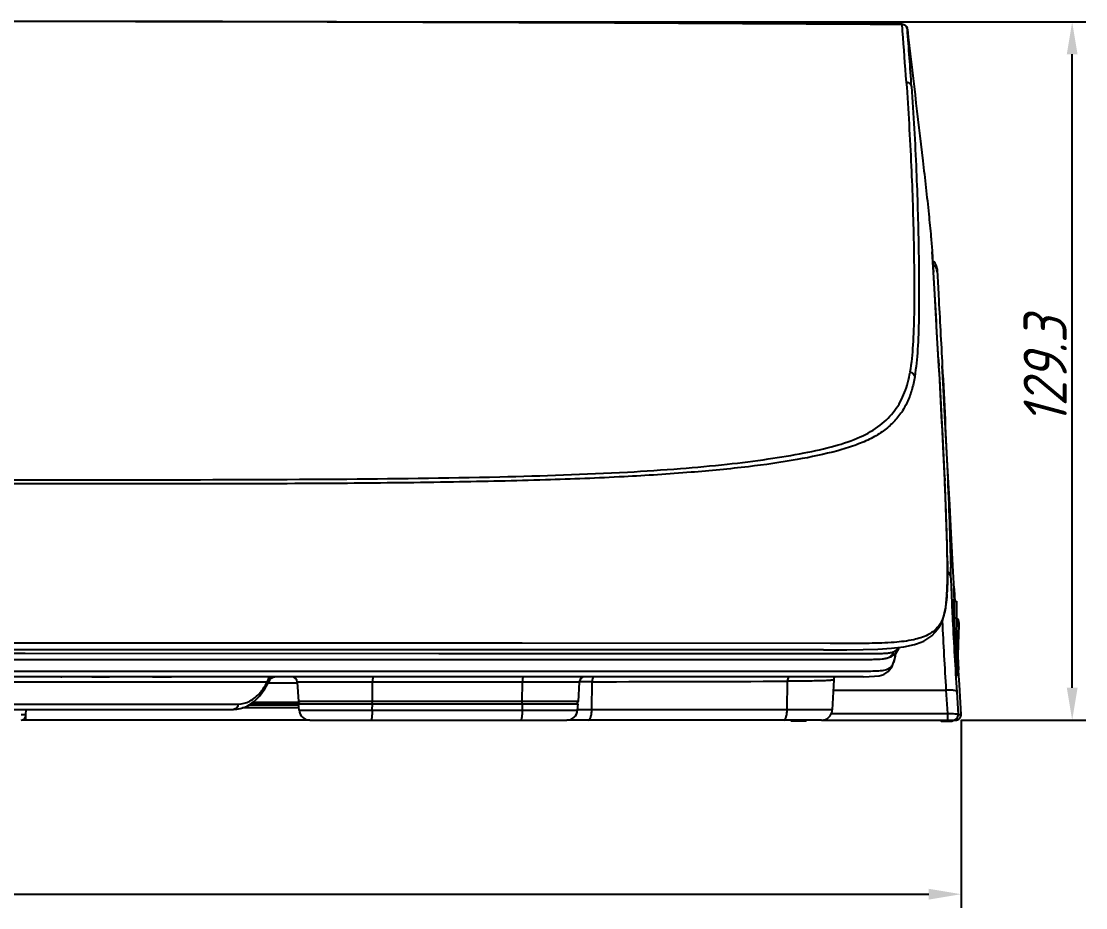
# Model space of a CAD drawing. Header units: millimetres. Extents: x 50 to 1286, y 47 to 781.
# Drawn here: x 1088.6 to 1285.5, y 47.5 to 211.5 of the extents above; entities that cross this region are included whole.
import ezdxf

# ---------------------------------------------------------------- set-up
doc = ezdxf.new("R2010")
doc.units = ezdxf.units.MM
doc.header["$LTSCALE"] = 20
doc.layers.add('00_COMPONENTS', color=7, linetype='Continuous')
doc.layers.add('____', color=7, linetype='Continuous')
doc.styles.add('유형1', font='gbeitc.shx', dxfattribs={"height": 8})
doc.dimstyles.new('ISO-25', dxfattribs={"dimtxt": 2.5, "dimasz": 3, "dimexe": 1.25, "dimexo": 0.5, "dimgap": 1, "dimtad": 3, "dimtoh": 1, "dimdsep": 46, "dimtxsty": '유형1', "dimcen": 2.5, "dimclrd": 5, "dimclre": 5, "dimclrt": 5, "dimadec": 0, "dimazin": 0, "dimtfac": 1, "dimtmove": 0, "dimatfit": 3, "dimfxl": 1, "dimarcsym": 0})

# ---------------------------------------------------------------- blocks, each defined once
blk = doc.blocks.new('*D2')
at = {"layer": '____', "color": 2, "lineweight": -2}
for p, q in [((862.26, 81.19), (862.26, 47.5)), ((1262.46, 82.25), (1262.46, 47.5)), ((868.26, 50), (1256.46, 50))]:
    blk.add_line(p, q, dxfattribs=at)
at = {"layer": '____', "color": 2}
for points in [[(868.26, 51), (868.26, 49), (862.26, 50)], [(1256.46, 51), (1256.46, 49), (1262.46, 50)]]:
    blk.add_solid(points, dxfattribs=at)
at = {"layer": 'Defpoints', "color": 0}
for p in [(1262.46, 83.25), (862.26, 82.19), (1262.46, 50)]:
    blk.add_point(p, dxfattribs=at)
at = {"layer": '____', "color": 2, "insert": (1062.36, 55), "char_height": 8, "attachment_point": 5, "style": '유형1'}
blk.add_mtext('400.2', dxfattribs=at)
blk = doc.blocks.new('*D3')
at = {"layer": '____', "color": 2, "lineweight": -2}
for p, q in [((1147.92, 211.35), (1285.51, 211.35)), ((1283.01, 88.19), (1283.01, 205.35)), ((1262.46, 82.19), (1285.51, 82.19))]:
    blk.add_line(p, q, dxfattribs=at)
at = {"layer": '____', "color": 2}
for points in [[(1282.01, 205.35), (1284.01, 205.35), (1283.01, 211.35)], [(1282.01, 88.19), (1284.01, 88.19), (1283.01, 82.19)]]:
    blk.add_solid(points, dxfattribs=at)
at = {"layer": 'Defpoints', "color": 0}
for p in [(1146.92, 211.35), (1283.01, 211.35), (1261.46, 82.19)]:
    blk.add_point(p, dxfattribs=at)
at = {"layer": '____', "color": 2, "insert": (1278.01, 146.77), "char_height": 8, "attachment_point": 5, "rotation": 90, "style": '유형1'}
blk.add_mtext('129.3', dxfattribs=at)

msp = doc.modelspace()

# ---------------------------------------------------------------- linework, layer by layer
at = {"layer": '00_COMPONENTS', "color": 7, "linetype": 'Continuous'}
for p, q in [((1251.528, 210.921), (1251.528, 210.921)), ((1257.328, 165.068), (1257.104, 168.795)), ((1257.984, 165.962), (1257.908, 166.238)), ((1258.019, 165.678), (1257.984, 165.962)), ((1258.019, 165.677), (1258.049, 165.111)), ((1105.564, 126.645), (1107.183, 126.647)), ((1107.183, 126.647), (1108.806, 126.648)), ((1108.806, 126.648), (1110.27, 126.65)), ((1259.885, 106.193), (1259.923, 108.5)), ((1259.923, 108.5), (1259.949, 110.064)), ((1261.178, 106.516), (1261.126, 107.468)), ((1261.159, 106.377), (1261.165, 106.403)), ((1261.16, 106.517), (1261.175, 106.519)), ((1261.171, 106.517), (1261.172, 106.517)), ((1261.172, 106.517), (1261.248, 105.165)), ((1261.245, 105.227), (1261.176, 106.516)), ((1261.178, 106.516), (1261.251, 105.15)), ((1261.178, 106.516), (1261.178, 106.516)), ((1261.178, 106.516), (1261.178, 106.516)), ((1259.618, 103.076), (1259.873, 106.06)), ((1259.873, 106.06), (1259.877, 106.104)), ((1259.877, 106.104), (1259.885, 106.193)), ((1261.297, 104.291), (1261.245, 105.227)), ((1261.248, 105.165), (1261.301, 104.192)), ((1261.251, 105.15), (1261.302, 104.192)), ((1259.089, 100.758), (1259.618, 103.076)), ((1261.244, 102.191), (1261.244, 104.192)), ((1261.244, 104.192), (1261.594, 104.192)), ((1261.594, 104.192), (1261.594, 97.392)), ((1258.499, 99.592), (1259.089, 100.758)), ((1261.204, 101.512), (1261.244, 100.934)), ((1261.244, 98.893), (1261.244, 102.191)), ((1258.24, 99.081), (1258.352, 99.303)), ((1258.352, 99.303), (1258.499, 99.592)), ((1261.594, 98.859), (1261.618, 98.412)), ((1261.613, 98.378), (1261.594, 98.721)), ((1261.615, 98.479), (1261.607, 98.614)), ((1261.633, 98.139), (1261.607, 98.614)), ((1261.626, 98.267), (1261.615, 98.479)), ((1262.02, 99.743), (1261.97, 98.039)), ((1262.011, 99.422), (1262.028, 99.991)), ((1262.033, 100.158), (1262.02, 99.743)), ((1262.028, 99.991), (1262.035, 100.24)), ((1262.036, 100.25), (1262.033, 100.158)), ((1262.035, 100.24), (1262.036, 100.25)), ((1261.594, 97.392), (1261.594, 93.621)), ((1261.609, 98.413), (1261.68, 97.123)), ((1261.625, 98.167), (1261.613, 98.378)), ((1261.618, 98.412), (1261.637, 98.062)), ((1261.665, 97.456), (1261.625, 98.167)), ((1261.637, 98.062), (1261.626, 98.267)), ((1261.666, 97.541), (1261.633, 98.139)), ((1261.637, 98.062), (1261.689, 97.123)), ((1261.685, 97.123), (1261.665, 97.456)), ((1261.674, 97.397), (1261.666, 97.541)), ((1261.689, 97.123), (1261.674, 97.397)), ((1261.788, 95.317), (1261.689, 97.123)), ((1261.934, 96.83), (1261.895, 95.499)), ((1261.953, 97.461), (1261.934, 96.83)), ((1261.97, 98.039), (1261.953, 97.461)), ((1236.998, 95.196), (887.758, 95.196)), ((960.297, 94.541), (1089.33, 94.564)), ((1089.33, 94.564), (1165.822, 94.54)), ((1165.822, 94.54), (1166.043, 94.54)), ((1261.774, 95.178), (1261.784, 95.22)), ((1261.781, 95.318), (1261.805, 94.918)), ((1261.804, 94.973), (1261.786, 95.317)), ((1261.787, 95.29), (1261.788, 95.317)), ((1261.788, 95.317), (1261.81, 94.915)), ((1261.788, 95.317), (1261.788, 95.317)), ((1261.788, 95.317), (1261.788, 95.317)), ((1261.861, 93.951), (1261.804, 94.973)), ((1261.805, 94.918), (1261.86, 93.959)), ((1261.81, 94.915), (1261.863, 93.956)), ((1261.874, 94.799), (1261.865, 94.511)), ((1261.895, 95.499), (1261.874, 94.799)), ((1078.319, 93.392), (1091.568, 93.392)), ((1079.834, 93.392), (1091.558, 93.392)), ((1091.558, 93.392), (1091.962, 93.392)), ((1091.568, 93.392), (1092.476, 93.392)), ((1091.962, 93.392), (1092.467, 93.392)), ((1092.467, 93.392), (1094.427, 93.392)), ((1092.476, 93.392), (1095.285, 93.392)), ((1094.427, 93.392), (1096.129, 93.392)), ((1095.285, 93.392), (1096.13, 93.392)), ((1096.129, 93.392), (1096.31, 93.392)), ((1096.13, 93.392), (1096.375, 93.392)), ((1096.31, 93.392), (1099.313, 93.392)), ((1096.375, 93.392), (1100.1, 93.392)), ((1099.313, 93.392), (1100.101, 93.392)), ((1100.1, 93.392), (1100.329, 93.392)), ((1100.101, 93.392), (1100.329, 93.392)), ((1100.329, 93.392), (1102.116, 93.392)), ((1100.329, 93.392), (1101.701, 93.392)), ((1101.701, 93.392), (1115.448, 93.392)), ((1102.116, 93.392), (1115.114, 93.392)), ((1115.114, 93.392), (1115.902, 93.392)), ((1115.448, 93.392), (1115.896, 93.392)), ((1115.896, 93.392), (1117.75, 93.392)), ((1115.902, 93.392), (1118.277, 93.392)), ((1117.75, 93.392), (1118.26, 93.392)), ((1118.26, 93.392), (1150.571, 93.392)), ((1118.277, 93.392), (1151.169, 93.392)), ((1150.571, 93.392), (1151.185, 93.392)), ((1151.169, 93.392), (1151.376, 93.392)), ((1151.185, 93.392), (1153.376, 93.392)), ((1151.376, 93.392), (1154.95, 93.392)), ((1153.376, 93.392), (1156.237, 93.392)), ((1154.95, 93.392), (1155.401, 93.392)), ((1155.401, 93.392), (1157.085, 93.392)), ((1156.237, 93.392), (1157.083, 93.392)), ((1157.083, 93.392), (1159.145, 93.392)), ((1157.085, 93.392), (1159.168, 93.392)), ((1159.145, 93.392), (1160.648, 93.392)), ((1159.168, 93.392), (1159.419, 93.392)), ((1159.419, 93.392), (1160.65, 93.392)), ((1160.648, 93.392), (1162.941, 93.392)), ((1160.65, 93.392), (1162.94, 93.392)), ((1162.94, 93.392), (1163.469, 93.392)), ((1162.941, 93.392), (1164.034, 93.392)), ((1163.469, 93.392), (1163.668, 93.392)), ((1163.668, 93.392), (1164.029, 93.392)), ((1164.029, 93.392), (1164.142, 93.392)), ((1164.034, 93.392), (1164.145, 93.392)), ((1164.142, 93.392), (1166.751, 93.392)), ((1164.145, 93.392), (1165.118, 93.392)), ((1165.118, 93.392), (1166.758, 93.392)), ((1166.751, 93.392), (1166.995, 93.392)), ((1166.758, 93.392), (1167.004, 93.392)), ((1166.995, 93.392), (1167.498, 93.392)), ((1167.004, 93.392), (1167.655, 93.392)), ((1167.498, 93.392), (1167.646, 93.392)), ((1167.646, 93.392), (1168.873, 93.392)), ((1167.655, 93.392), (1168.109, 93.392)), ((1168.109, 93.392), (1168.87, 93.392)), ((1168.87, 93.392), (1171.048, 93.392)), ((1168.873, 93.392), (1171.051, 93.392)), ((1171.048, 93.392), (1174.042, 93.392)), ((1171.051, 93.392), (1171.562, 93.392)), ((1171.562, 93.392), (1174.059, 93.392)), ((1174.042, 93.392), (1176.941, 93.392)), ((1174.059, 93.392), (1177.546, 93.392)), ((1176.941, 93.392), (1177.532, 93.392)), ((1177.532, 93.392), (1179.748, 93.392)), ((1177.546, 93.392), (1179.79, 93.392)), ((1179.748, 93.392), (1181.094, 93.392)), ((1179.79, 93.392), (1181.098, 93.392)), ((1181.094, 93.392), (1183.03, 93.392)), ((1181.098, 93.392), (1181.242, 93.392)), ((1181.242, 93.392), (1183.035, 93.392)), ((1183.03, 93.392), (1184.164, 93.392)), ((1183.035, 93.392), (1183.913, 93.392)), ((1183.913, 93.392), (1184.158, 93.392)), ((1184.158, 93.392), (1184.671, 93.392)), ((1184.164, 93.392), (1184.668, 93.392)), ((1184.668, 93.392), (1185.104, 93.392)), ((1184.671, 93.392), (1186.144, 93.392)), ((1185.104, 93.392), (1186.136, 93.392)), ((1186.136, 93.392), (1186.325, 93.392)), ((1186.144, 93.392), (1186.332, 93.392)), ((1186.325, 93.392), (1186.455, 93.392)), ((1186.332, 93.392), (1186.385, 93.392)), ((1186.385, 93.392), (1186.465, 93.392)), ((1186.455, 93.392), (1187.6, 93.392)), ((1186.465, 93.392), (1186.912, 93.392)), ((1186.912, 93.392), (1187.214, 93.392)), ((1187.214, 93.392), (1187.873, 93.392)), ((1187.6, 93.392), (1187.735, 93.392)), ((1187.735, 93.392), (1187.866, 93.392)), ((1187.866, 93.392), (1188.182, 93.392)), ((1187.873, 93.392), (1188.043, 93.392)), ((1188.043, 93.392), (1188.188, 93.392)), ((1188.182, 93.392), (1244.208, 93.412)), ((1261.865, 94.511), (1261.852, 94.072)), ((1261.86, 93.959), (1261.924, 92.813)), ((1261.927, 92.778), (1261.861, 93.951)), ((1261.863, 93.956), (1261.925, 92.812)), ((1261.924, 92.813), (1261.996, 91.523)), ((1261.925, 92.812), (1261.94, 92.544)), ((1261.998, 91.523), (1261.927, 92.778)), ((1261.998, 91.523), (1261.998, 91.523)), ((1261.998, 91.522), (1261.998, 91.523)), ((1261.998, 91.522), (1261.998, 91.522)), ((1262.061, 90.404), (1261.998, 91.522)), ((1129.436, 90.192), (1062.968, 90.192)), ((1095.88, 90.192), (1096.079, 90.192)), ((1101.637, 90.192), (1104.878, 90.192)), ((1112.885, 90.192), (1116.391, 90.192)), ((1130.393, 90.192), (1129.436, 90.192)), ((1131.388, 90.192), (1130.393, 90.192)), ((1132.425, 90.192), (1131.388, 90.192)), ((1133.499, 90.192), (1132.425, 90.192)), ((1134.605, 90.192), (1133.499, 90.192)), ((1133.658, 87.99), (1134.139, 88.825)), ((1134.139, 88.825), (1134.138, 88.824)), ((1134.578, 89.658), (1134.578, 89.658)), ((1135.737, 90.192), (1134.605, 90.192)), ((1135.194, 90.155), (1135.328, 90.183)), ((1135.328, 90.183), (1135.463, 90.192)), ((1138.1, 90.192), (1135.737, 90.192)), ((1139.338, 90.192), (1138.1, 90.192)), ((1149.184, 90.192), (1139.338, 90.192)), ((1139.654, 89.245), (1139.654, 89.245)), ((1139.654, 89.245), (1139.841, 85.666)), ((1150.786, 90.192), (1149.184, 90.192)), ((1152.443, 90.192), (1150.786, 90.192)), ((1154.152, 90.192), (1152.443, 90.192)), ((1177.231, 90.192), (1154.152, 90.192)), ((1178.744, 90.192), (1177.231, 90.192)), ((1180.261, 90.192), (1178.744, 90.192)), ((1181.83, 90.192), (1180.261, 90.192)), ((1191.885, 90.192), (1181.83, 90.192)), ((1191.806, 89.245), (1191.618, 85.666)), ((1191.806, 89.245), (1191.806, 89.245)), ((1193.409, 90.192), (1191.885, 90.192)), ((1238.926, 89.68), (1238.633, 84.088)), ((1238.926, 89.676), (1238.926, 89.676)), ((1139.887, 84.948), (1130.632, 84.948)), ((1131.319, 85.392), (1139.943, 85.392)), ((1139.866, 85.192), (1140.829, 85.192)), ((1139.969, 84.018), (1139.866, 85.192)), ((1140.829, 85.192), (1141.089, 85.192)), ((1141.089, 85.192), (1143.24, 85.192)), ((1143.24, 85.192), (1144.566, 85.192)), ((1144.566, 85.192), (1144.649, 85.192)), ((1144.649, 85.192), (1149.769, 85.192)), ((1149.769, 85.192), (1150.847, 85.192)), ((1150.847, 85.192), (1150.95, 85.192)), ((1150.95, 85.192), (1151.019, 85.192)), ((1151.019, 85.192), (1152.276, 85.192)), ((1152.276, 85.192), (1152.906, 85.192)), ((1152.906, 85.192), (1153.536, 85.192)), ((1153.536, 85.192), (1181.198, 85.192)), ((1181.198, 85.192), (1181.264, 85.192)), ((1181.264, 85.192), (1186.822, 85.192)), ((1186.822, 85.192), (1186.836, 85.192)), ((1186.836, 85.192), (1186.894, 85.192)), ((1186.894, 85.192), (1186.977, 85.192)), ((1186.977, 85.192), (1190.196, 85.192)), ((1190.196, 85.192), (1190.477, 85.192)), ((1190.477, 85.192), (1191.594, 85.192)), ((1191.491, 84.018), (1191.594, 85.192)), ((1062.394, 84.192), (1125.774, 84.192)), ((1089.444, 82.192), (1089.435, 83.129)), ((1089.44, 83.175), (1089.458, 84.192)), ((1125.774, 84.192), (1126.971, 84.192)), ((1126.971, 84.192), (1127.866, 84.192)), ((1262.463, 83.249), (1262.463, 83.249)), ((1089.444, 82.192), (1088.944, 82.192)), ((1141.961, 82.192), (1089.444, 82.192)), ((1141.961, 82.192), (1153.245, 82.192)), ((1141.963, 82.192), (1153.245, 82.192)), ((1153.245, 82.192), (1180.972, 82.192)), ((1180.972, 82.192), (1189.497, 82.192)), ((1180.972, 82.192), (1189.498, 82.192)), ((1189.721, 82.192), (1189.499, 82.192)), ((1189.752, 82.192), (1189.499, 82.192)), ((1193.515, 82.192), (1189.721, 82.192)), ((1193.515, 82.192), (1189.752, 82.192)), ((1229.655, 82.192), (1193.515, 82.192)), ((1236.634, 82.192), (1229.655, 82.192)), ((1236.622, 82.192), (1229.655, 82.192)), ((1230.994, 81.992), (1230.994, 82.192)), ((1230.994, 81.992), (1230.994, 82.192)), ((1231.154, 81.992), (1230.994, 81.992)), ((1231.247, 81.992), (1231.154, 81.992)), ((1231.311, 81.992), (1231.247, 81.992)), ((1231.311, 81.992), (1231.311, 82.192)), ((1231.511, 81.992), (1231.311, 81.992)), ((1231.682, 81.992), (1231.511, 81.992)), ((1231.682, 81.992), (1231.682, 82.192)), ((1231.685, 81.992), (1231.682, 81.992)), ((1231.965, 81.992), (1231.685, 81.992)), ((1231.994, 81.992), (1231.965, 81.992)), ((1232.162, 81.992), (1231.994, 81.992)), ((1232.626, 81.992), (1232.162, 81.992)), ((1232.794, 81.992), (1232.626, 81.992)), ((1232.823, 81.992), (1232.794, 81.992)), ((1233.103, 81.992), (1232.823, 81.992)), ((1233.106, 81.992), (1233.103, 81.992)), ((1233.106, 81.992), (1233.106, 82.192)), ((1233.277, 81.992), (1233.106, 81.992)), ((1233.477, 81.992), (1233.277, 81.992)), ((1233.477, 81.992), (1233.477, 82.192)), ((1233.634, 81.992), (1233.477, 81.992)), ((1233.794, 81.992), (1233.634, 81.992)), ((1233.794, 81.992), (1233.794, 82.192)), ((1236.634, 82.192), (1259.939, 82.192)), ((1258.594, 82.192), (1258.716, 82.07)), ((1258.716, 82.07), (1258.767, 82.019)), ((1258.767, 82.019), (1258.794, 81.992)), ((1258.794, 81.992), (1259.436, 81.992)), ((1259.436, 81.992), (1259.939, 81.992)), ((1259.939, 82.192), (1260.928, 82.192)), ((1259.939, 81.992), (1260.523, 81.992)), ((1260.928, 82.192), (1261.465, 82.192))]:
    msp.add_line(p, q, dxfattribs=at)
at = {"layer": '00_COMPONENTS', "color": 9, "linetype": 'Continuous'}
for p, q in [((1251.599, 209.971), (1251.529, 210.855)), ((1251.624, 209.661), (1251.599, 209.971)), ((1252.516, 210.036), (1252.516, 210.031)), ((1257.1, 168.845), (1257.159, 167.865)), ((1257.104, 168.795), (1257.1, 168.845)), ((1257.159, 167.865), (1257.242, 166.505)), ((1257.242, 166.505), (1257.33, 165.054)), ((1258.294, 148.887), (1258.365, 147.656)), ((1259.422, 126.929), (1259.442, 126.484)), ((1259.939, 108.586), (1259.937, 108.473)), ((1259.937, 108.473), (1259.937, 108.427)), ((1259.94, 108.676), (1259.939, 108.586)), ((1261.147, 106.518), (1261.15, 106.518)), ((1259.862, 105.97), (1259.86, 105.921)), ((1261.152, 105.942), (1261.148, 106.021)), ((1261.208, 104.944), (1261.192, 105.23)), ((1261.215, 104.819), (1261.208, 104.944)), ((1261.224, 104.664), (1261.215, 104.819)), ((1261.243, 104.344), (1261.224, 104.664)), ((1261.251, 104.193), (1261.243, 104.344)), ((1261.68, 97.123), (1261.664, 97.123)), ((1088.9, 96.442), (1078.222, 96.442)), ((1089.68, 96.441), (1088.9, 96.442)), ((1090.045, 96.441), (1089.68, 96.441)), ((1093.423, 96.441), (1090.045, 96.441)), ((1096.145, 96.441), (1093.423, 96.441)), ((1096.871, 96.441), (1096.145, 96.441)), ((1121.003, 96.435), (1096.871, 96.441)), ((1123.332, 96.434), (1121.003, 96.435)), ((1124.764, 96.433), (1123.332, 96.434)), ((1150.867, 96.423), (1124.764, 96.433)), ((1154.599, 96.421), (1150.867, 96.423)), ((1155.501, 96.421), (1154.599, 96.421)), ((1171.082, 96.412), (1155.501, 96.421)), ((1174.051, 96.411), (1171.082, 96.412)), ((1174.308, 96.41), (1174.051, 96.411)), ((1177.551, 96.408), (1174.308, 96.41)), ((1180.522, 96.406), (1177.551, 96.408)), ((1181.239, 96.406), (1180.522, 96.406)), ((1238.243, 96.36), (1181.239, 96.406)), ((1261.767, 95.318), (1261.784, 95.32)), ((1261.78, 95.318), (1261.781, 95.318)), ((1261.792, 94.837), (1261.785, 94.975)), ((1167.117, 91.178), (958.353, 91.178)), ((1238.286, 91.181), (1167.117, 91.178)), ((1261.985, 91.526), (1261.984, 91.541)), ((1133.2, 89.21), (1062.394, 89.21)), ((1134.077, 89.21), (1133.2, 89.21)), ((1139.665, 89.025), (1134.244, 89.025)), ((1153.566, 89.245), (1139.654, 89.245)), ((1153.54, 85.666), (1153.566, 89.245)), ((1181.293, 89.245), (1153.566, 89.245)), ((1181.267, 85.666), (1181.293, 89.245)), ((1191.806, 89.245), (1181.293, 89.245)), ((1194.217, 89.305), (1193.247, 89.303)), ((1194.133, 84.088), (1194.217, 89.305)), ((1230.273, 84.088), (1230.359, 89.393)), ((1238.824, 87.736), (1259.663, 87.736)), ((1259.663, 87.736), (1259.939, 83.403)), ((1261.658, 87.448), (1261.925, 83.26)), ((1062.394, 85.175), (1128.694, 85.175)), ((1131.462, 85.495), (1139.882, 85.495)), ((1141.73, 85.666), (1139.841, 85.666)), ((1144.86, 85.666), (1141.73, 85.666)), ((1148.994, 85.666), (1144.86, 85.666)), ((1151.256, 85.666), (1148.994, 85.666)), ((1152.4, 85.666), (1151.256, 85.666)), ((1153.54, 85.666), (1152.4, 85.666)), ((1153.522, 84.018), (1153.536, 85.192)), ((1181.267, 85.666), (1153.54, 85.666)), ((1181.264, 85.192), (1181.249, 84.018)), ((1182.391, 85.666), (1181.267, 85.666)), ((1186.538, 85.666), (1182.391, 85.666)), ((1189.689, 85.666), (1186.538, 85.666)), ((1190.743, 85.666), (1189.689, 85.666)), ((1191.618, 85.666), (1190.743, 85.666)), ((1139.931, 84.452), (1129.495, 84.452)), ((1139.969, 84.018), (1153.522, 84.018)), ((1153.522, 84.018), (1181.249, 84.018)), ((1181.249, 84.018), (1191.491, 84.018)), ((1194.133, 84.088), (1191.491, 84.088)), ((1230.273, 84.088), (1194.133, 84.088)), ((1238.633, 84.088), (1230.273, 84.088)), ((1238.471, 83.403), (1238.633, 83.403)), ((1238.633, 83.403), (1259.939, 83.403)), ((1259.939, 83.403), (1259.939, 82.192)), ((1261.925, 83.26), (1262.462, 83.249)), ((1088.944, 82.192), (1088.943, 82.328)), ((1231.154, 81.992), (1231.154, 82.192)), ((1231.511, 81.992), (1231.511, 82.192)), ((1231.685, 81.992), (1231.685, 82.192)), ((1231.965, 81.992), (1231.965, 82.192)), ((1232.162, 81.992), (1232.162, 82.192)), ((1232.626, 81.992), (1232.626, 82.192)), ((1232.823, 81.992), (1232.823, 82.192)), ((1233.103, 81.992), (1233.103, 82.192)), ((1233.277, 81.992), (1233.277, 82.192)), ((1233.634, 81.992), (1233.634, 82.192)), ((1260.523, 82.192), (1260.523, 81.992))]:
    msp.add_line(p, q, dxfattribs=at)
at = {"layer": '00_COMPONENTS', "color": 7, "linetype": 'Continuous'}
for points in [[(1251.528, 210.921), (1210.286, 211.139), (1168.044, 211.301), (1125.796, 211.407), (1083.541, 211.459), (1041.28, 211.459), (999.013, 211.407), (956.74, 211.301), (914.46, 211.139), (873.259, 210.922)], [(1257.908, 166.238), (1257.794, 166.5), (1257.643, 166.743), (1257.46, 166.963), (1257.247, 167.154), (1257.201, 167.184)], [(1258.362, 147.673), (1258.06, 152.913), (1257.577, 160.936), (1257.328, 165.068)], [(1261.126, 107.468), (1260.947, 110.807), (1260.756, 114.358), (1260.557, 118.083), (1260.347, 122.002), (1260.128, 126.113), (1259.899, 130.418), (1259.659, 134.938), (1259.409, 139.663), (1259.147, 144.603), (1258.982, 147.708)], [(1259.949, 110.064), (1259.88, 114.579), (1259.718, 119.68), (1259.493, 125.343), (1259.214, 131.518), (1258.883, 138.164), (1258.499, 145.297), (1258.362, 147.673)], [(1261.19, 105.26), (1261.187, 105.313), (1261.184, 105.366), (1261.181, 105.419), (1261.178, 105.471), (1261.175, 105.523), (1261.172, 105.575), (1261.17, 105.626), (1261.167, 105.677), (1261.164, 105.727), (1261.161, 105.776), (1261.159, 105.824), (1261.156, 105.871), (1261.153, 105.917), (1261.151, 105.962), (1261.149, 106.005), (1261.146, 106.047), (1261.144, 106.087), (1261.142, 106.126), (1261.14, 106.162), (1261.138, 106.197), (1261.137, 106.23), (1261.135, 106.26), (1261.134, 106.289), (1261.132, 106.315), (1261.131, 106.339), (1261.13, 106.36), (1261.129, 106.38), (1261.128, 106.398), (1261.127, 106.415), (1261.127, 106.429), (1261.126, 106.442), (1261.126, 106.454), (1261.125, 106.464), (1261.125, 106.472), (1261.125, 106.479), (1261.124, 106.483)], [(1261.134, 106.287), (1261.139, 106.295), (1261.159, 106.377)], [(1261.229, 105.231), (1261.226, 105.282), (1261.223, 105.334), (1261.22, 105.384), (1261.218, 105.433), (1261.215, 105.482), (1261.212, 105.53), (1261.21, 105.577), (1261.207, 105.623), (1261.205, 105.668), (1261.202, 105.712), (1261.2, 105.755), (1261.198, 105.798), (1261.195, 105.839), (1261.193, 105.879), (1261.191, 105.918), (1261.189, 105.955), (1261.187, 105.992), (1261.185, 106.027), (1261.183, 106.062), (1261.182, 106.094), (1261.18, 106.126), (1261.178, 106.157), (1261.177, 106.186), (1261.175, 106.214), (1261.174, 106.24), (1261.172, 106.266), (1261.171, 106.29), (1261.17, 106.313), (1261.169, 106.335), (1261.168, 106.355), (1261.167, 106.374), (1261.166, 106.392), (1261.165, 106.408), (1261.164, 106.424), (1261.163, 106.438), (1261.163, 106.45), (1261.162, 106.462), (1261.162, 106.472), (1261.161, 106.481), (1261.161, 106.488), (1261.161, 106.493)], [(1261.176, 106.516), (1261.176, 106.516), (1261.177, 106.516), (1261.177, 106.516), (1261.177, 106.516), (1261.178, 106.516), (1261.178, 106.516), (1261.178, 106.516)], [(1261.247, 104.267), (1261.244, 104.316), (1261.241, 104.366), (1261.238, 104.417), (1261.235, 104.468), (1261.232, 104.519), (1261.229, 104.57), (1261.226, 104.622), (1261.223, 104.675), (1261.22, 104.727), (1261.217, 104.78), (1261.214, 104.833), (1261.211, 104.886), (1261.208, 104.939), (1261.205, 104.992), (1261.202, 105.046), (1261.199, 105.099), (1261.196, 105.153), (1261.193, 105.206), (1261.19, 105.26)], [(1261.283, 104.263), (1261.28, 104.323), (1261.276, 104.383), (1261.273, 104.442), (1261.27, 104.501), (1261.266, 104.56), (1261.263, 104.619), (1261.26, 104.677), (1261.256, 104.735), (1261.253, 104.792), (1261.25, 104.849), (1261.247, 104.905), (1261.244, 104.961), (1261.241, 105.016), (1261.238, 105.071), (1261.235, 105.125), (1261.232, 105.178), (1261.229, 105.231)], [(1261.957, 100.666), (1261.859, 100.844), (1261.734, 100.99), (1261.589, 101.106), (1261.43, 101.191)], [(1262.036, 100.252), (1262.018, 100.465), (1261.957, 100.666)], [(1254.19, 96.301), (1255.55, 96.814), (1257.042, 97.778), (1258.24, 99.081)], [(1261.641, 97.47), (1261.639, 97.498), (1261.638, 97.528), (1261.636, 97.558), (1261.634, 97.59), (1261.632, 97.623), (1261.63, 97.657), (1261.628, 97.692), (1261.625, 97.728), (1261.623, 97.765), (1261.621, 97.804), (1261.619, 97.844), (1261.616, 97.884), (1261.614, 97.926), (1261.611, 97.968), (1261.609, 98.012), (1261.606, 98.056), (1261.603, 98.102), (1261.601, 98.148), (1261.598, 98.195), (1261.595, 98.243)], [(1261.662, 97.143), (1261.662, 97.143), (1261.662, 97.144), (1261.662, 97.147), (1261.661, 97.152), (1261.661, 97.158), (1261.66, 97.165), (1261.66, 97.174), (1261.659, 97.184), (1261.658, 97.195), (1261.657, 97.207), (1261.657, 97.22), (1261.656, 97.235), (1261.655, 97.25), (1261.654, 97.267), (1261.652, 97.285), (1261.651, 97.304), (1261.65, 97.324), (1261.649, 97.345), (1261.647, 97.368), (1261.646, 97.391), (1261.644, 97.416), (1261.643, 97.442), (1261.641, 97.47)], [(1261.689, 97.123), (1261.689, 97.123), (1261.688, 97.123), (1261.688, 97.123), (1261.688, 97.123), (1261.687, 97.122), (1261.687, 97.122), (1261.686, 97.122), (1261.686, 97.123), (1261.685, 97.123)], [(1236.998, 95.196), (1238.119, 95.199), (1241.331, 95.216), (1244.313, 95.256), (1247.056, 95.337), (1249.582, 95.486), (1251.845, 95.744), (1253.823, 96.163), (1254.19, 96.301)], [(1244.21, 93.412), (1244.891, 93.418), (1245.988, 93.435), (1246.959, 93.466), (1247.828, 93.524), (1248.675, 93.646), (1249.556, 93.942), (1250.362, 94.547), (1250.956, 95.474), (1251.011, 95.649)], [(1261.768, 95.289), (1261.768, 95.291), (1261.768, 95.296), (1261.768, 95.299), (1261.768, 95.301), (1261.768, 95.302)], [(1261.768, 95.302), (1261.768, 95.294), (1261.768, 95.274)], [(1261.785, 94.977), (1261.783, 95.006), (1261.782, 95.033), (1261.78, 95.06), (1261.779, 95.084), (1261.778, 95.108), (1261.776, 95.13), (1261.775, 95.15), (1261.774, 95.17), (1261.773, 95.188), (1261.772, 95.204), (1261.772, 95.22), (1261.771, 95.234), (1261.77, 95.247), (1261.77, 95.258), (1261.769, 95.268), (1261.769, 95.277), (1261.768, 95.285), (1261.768, 95.289)], [(1261.842, 93.962), (1261.838, 94.02), (1261.835, 94.077), (1261.832, 94.134), (1261.829, 94.19), (1261.826, 94.245), (1261.823, 94.3), (1261.819, 94.353), (1261.817, 94.405), (1261.814, 94.456), (1261.811, 94.506), (1261.808, 94.554), (1261.806, 94.6), (1261.803, 94.645), (1261.801, 94.688), (1261.798, 94.73), (1261.796, 94.77), (1261.794, 94.808), (1261.792, 94.845), (1261.79, 94.88), (1261.788, 94.914), (1261.786, 94.946), (1261.785, 94.977)], [(1261.786, 95.317), (1261.786, 95.317), (1261.787, 95.317), (1261.787, 95.317), (1261.788, 95.316), (1261.788, 95.316), (1261.788, 95.317), (1261.788, 95.317)], [(1244.372, 90.227), (1245.444, 90.254), (1246.424, 90.307), (1247.307, 90.416), (1248.151, 90.651), (1248.988, 91.173), (1249.697, 92.135), (1250.176, 93.56), (1250.329, 94.522)], [(1261.91, 92.771), (1261.908, 92.819), (1261.905, 92.868), (1261.902, 92.918), (1261.899, 92.968), (1261.896, 93.019), (1261.893, 93.071), (1261.89, 93.123), (1261.887, 93.175), (1261.884, 93.229), (1261.881, 93.282), (1261.878, 93.337), (1261.874, 93.391), (1261.871, 93.447), (1261.868, 93.503), (1261.865, 93.559), (1261.862, 93.616), (1261.858, 93.673), (1261.855, 93.731), (1261.852, 93.788), (1261.848, 93.846), (1261.845, 93.904), (1261.842, 93.962)], [(1261.984, 91.542), (1261.984, 91.539), (1261.984, 91.536), (1261.984, 91.539), (1261.984, 91.544), (1261.984, 91.548), (1261.983, 91.554), (1261.983, 91.561), (1261.982, 91.569), (1261.981, 91.579), (1261.981, 91.589), (1261.98, 91.601), (1261.979, 91.614), (1261.978, 91.628), (1261.977, 91.643), (1261.976, 91.659), (1261.975, 91.677), (1261.974, 91.695), (1261.973, 91.714), (1261.972, 91.735), (1261.971, 91.757), (1261.969, 91.779), (1261.968, 91.803), (1261.966, 91.828), (1261.965, 91.854), (1261.963, 91.882), (1261.961, 91.91), (1261.959, 91.939), (1261.958, 91.969), (1261.956, 92.001), (1261.954, 92.033), (1261.952, 92.066), (1261.95, 92.1), (1261.948, 92.135), (1261.946, 92.172), (1261.944, 92.209), (1261.941, 92.247), (1261.939, 92.286), (1261.937, 92.327), (1261.934, 92.367), (1261.932, 92.409), (1261.929, 92.452), (1261.927, 92.495), (1261.924, 92.539), (1261.921, 92.584), (1261.919, 92.629), (1261.916, 92.676), (1261.913, 92.723), (1261.91, 92.771)], [(1261.996, 91.523), (1261.995, 91.523), (1261.994, 91.523), (1261.993, 91.523), (1261.992, 91.523), (1261.991, 91.523), (1261.99, 91.523), (1261.988, 91.523), (1261.987, 91.523), (1261.985, 91.523)], [(1134.138, 88.824), (1134.219, 88.977), (1134.386, 89.293), (1134.553, 89.609), (1134.578, 89.658)], [(1134.578, 89.658), (1134.639, 89.758), (1134.726, 89.867)], [(1134.726, 89.867), (1134.827, 89.963), (1134.94, 90.045), (1135.064, 90.109), (1135.194, 90.155)], [(1238.926, 89.676), (1238.95, 89.848), (1239.003, 90.009), (1239.077, 90.15), (1239.113, 90.198)], [(1262.463, 83.249), (1262.34, 85.414), (1262.151, 88.777), (1262.061, 90.404)], [(1129.731, 84.523), (1130.357, 84.791), (1130.969, 85.14), (1131.56, 85.565), (1132.127, 86.066), (1132.668, 86.64), (1133.179, 87.283), (1133.658, 87.99)], [(1127.864, 84.192), (1128.459, 84.225), (1129.097, 84.334), (1129.731, 84.523)], [(1261.78, 82.244), (1261.929, 82.307), (1262.066, 82.394), (1262.188, 82.503), (1262.29, 82.63), (1262.371, 82.772), (1262.427, 82.925), (1262.458, 83.086), (1262.462, 83.249)], [(1261.464, 82.192), (1261.624, 82.205), (1261.78, 82.244)]]:
    msp.add_lwpolyline(points, dxfattribs=at)
at = {"layer": '00_COMPONENTS', "color": 9, "linetype": 'Continuous'}
for centre, radius, start, end in [((1062.355, -30874.416), 31085.841, 89.6512976, 90.3485161), ((211.622, 127.103), 1043.274, 4.018593, 4.53874), ((-47.87, 110.152), 1304.216, 3.923078, 4.392368), ((-4246.519, -171.319), 5514.119, 3.329053, 3.49733), ((-503.827, 47.383), 1765.042, 2.583038, 3.256757), ((127.569, 76.199), 1132.989, 2.372691, 2.543787), ((513.785, 92.309), 746.437, 2.156943, 2.364496), ((699.122, 99.353), 560.967, 1.98743, 2.15045), ((826.638, 103.744), 433.375, 1.549, 1.99191), ((948.943, 107.152), 311.022, 1.13562, 1.53053), ((1016.461, 108.53), 243.49, 0.72871, 1.12617), ((1217.306, 108.183), 42.614, 356.50097, 356.95691), ((2456.72, 159.719), 1199.219, 182.829398, 183.441262), ((1254.296, 102.614), 5.009, 318.70995, 326.54337), ((1598.915, 117.977), 337.897, 183.34341, 183.48191), ((1346.362, 102.604), 84.876, 183.47788, 183.60558), ((1122.726, 95.338), 12.899, 330.56281, 331.63294), ((1135.224, 89.192), 1.147, 170.50031, 179.10335), ((1132.204, 92.159), 3.494, 302.42011, 303.40993), ((1135.234, 89.191), 1.158, 162.09147, 170.54212), ((1135.25, 89.192), 1.124, 168.85606, 177.4469), ((1133.817, 88.994), 0.364, 332.24496, 346.00552), ((1135.259, 89.191), 1.133, 160.44284, 168.89366), ((1176.328, 14874.031), 14784.738, 270.0693245, 270.2093855), ((1260.928, 83.192), 1, 269.98802, 3.89376)]:
    msp.add_arc(centre, radius, start, end, dxfattribs=at)
at = {"layer": '00_COMPONENTS', "color": 7, "linetype": 'Continuous'}
for centre, radius, start, end in [((1251.529, 209.76), 1.09, 84.14076, 90.01914), ((1251.574, 209.867), 0.972, 50.52966, 57.97244), ((1251.534, 209.921), 0.988, 6.67525, 16.62224), ((1251.654, 209.931), 0.868, 6.62867, 14.97968), ((9243.447, 1135.832), 8044.382, 186.6086128, 186.7832795), ((938.78, 103.47), 321.833, 0.89356, 1.245), ((1260.677, 106.489), 0.5, 346.14456, 3.15829), ((1260.678, 106.489), 0.5, 345.5558, 3.10381), ((1596.592, 120.163), 336.021, 183.00018, 183.40107), ((1776.946, 130.81), 516.689, 183.39326, 183.54753), ((1895.232, 138.216), 635.206, 183.684883, 183.816233), ((1850.615, 135.214), 590.488, 183.813672, 183.949303), ((1261.287, 95.289), 0.5, 347.74278, 3.22787), ((1261.289, 95.289), 0.5, 346.95076, 3.16351), ((1594.941, 117.147), 334.177, 184.03794, 184.28445), ((1138.655, 89.192), 1, 3, 89.9999), ((1192.804, 89.192), 1, 90.00009, 177), ((1140.341, 85.692), 0.5, 183, 260.33333), ((1191.119, 85.692), 0.5, 279.66667, 357), ((1088.44, 83.192), 1, 276.69147, 336.98266), ((1088.44, 83.192), 1, 336.98266, 349.11113), ((1088.44, 83.192), 1, 349.11113, 359), ((1141.961, 84.192), 2, 185, 270), ((1189.499, 84.192), 2, 270, 355), ((1236.636, 84.192), 2, 270, 357), ((1260.523, 82.992), 1, 270, 289.62222), ((1260.523, 82.992), 1, 270, 284.71667), ((1260.523, 82.992), 1, 289.62222, 306.6465)]:
    msp.add_arc(centre, radius, start, end, dxfattribs=at)
at = {"layer": '00_COMPONENTS', "color": 9, "linetype": 'Continuous'}
for points, knots in [([(1251.528, 210.921), (1251.534, 210.921), (1251.52, 210.882), (1251.529, 210.867), (1251.529, 210.849)], [0, 0, 0, 0, 0.2523542, 1, 1, 1, 1]), ([(1252.323, 200.216), (1252.686, 195.034), (1253.284, 185.086), (1253.662, 172.893), (1253.787, 163.777), (1253.785, 157.52), (1253.602, 151.815), (1253.268, 148.231), (1252.998, 146.57)], [0, 0, 0, 0, 0.2901407, 0.5565812, 0.6812378, 0.7993015, 0.9060233, 1, 1, 1, 1]), ([(1252.327, 200.216), (1252.44, 200.214), (1252.87, 200.104), (1253.252, 199.71), (1253.29, 199.383)], [0, 0, 0, 0, 0.2546136, 1, 1, 1, 1]), ([(1253.289, 199.389), (1253.641, 194.203), (1254.217, 184.249), (1254.572, 172.052), (1254.68, 162.936), (1254.667, 156.677), (1254.477, 150.97), (1254.141, 147.383), (1253.87, 145.721)], [0, 0, 0, 0, 0.2901972, 0.5565869, 0.6811957, 0.7992343, 0.9059775, 1, 1, 1, 1]), ([(1258.049, 165.111), (1258.035, 165.383), (1257.87, 165.934), (1257.476, 166.35), (1257.245, 166.507)], [0, 0, 0, 0, 0.4935426, 1, 1, 1, 1]), ([(1253.871, 145.715), (1253.735, 144.882), (1253.397, 143.264), (1252.549, 140.972), (1251.353, 138.898), (1249.793, 137.049), (1247.841, 135.435), (1245.478, 134.064), (1242.696, 132.938), (1238.242, 131.58), (1231.669, 130.223), (1222.607, 128.932), (1211.914, 127.932), (1199.395, 127.129), (1184.748, 126.547), (1167.691, 126.186), (1148.054, 125.949), (1125.931, 125.902), (1101.753, 125.89), (1076.257, 125.873), (1050.294, 125.88), (1024.741, 125.88), (1000.447, 125.906), (978.162, 125.975), (961.099, 126.146), (948.768, 126.373), (940.501, 126.587), (932.852, 126.842), (923.771, 127.203), (913.658, 127.843), (902.855, 128.88), (894.902, 129.943), (889.329, 130.965), (884.733, 132.02), (879.857, 133.612), (875.844, 136.156), (873.623, 138.658), (872.383, 140.702), (871.497, 142.956), (870.925, 145.416), (870.574, 148.081), (870.272, 152.045), (870.088, 157.485), (870.105, 161.963), (870.13, 164.322)], [0, 0, 0, 0, 0.0060848, 0.0118837, 0.0175449, 0.0232543, 0.0292353, 0.0357134, 0.0428705, 0.0508215, 0.0692592, 0.0911785, 0.1167988, 0.1466617, 0.1816136, 0.2224662, 0.2696619, 0.3231927, 0.381966, 0.4439726, 0.5070052, 0.5691445, 0.6282008, 0.682151, 0.7298087, 0.7512204, 0.7710671, 0.7894286, 0.8063997, 0.8365827, 0.8624717, 0.8846335, 0.8944015, 0.9033047, 0.9186306, 0.9312076, 0.9369453, 0.9426179, 0.9483504, 0.9543348, 0.9607775, 0.967718, 0.982989, 1, 1, 1, 1]), ([(1259.932, 111.627), (1259.935, 111.372), (1259.945, 110.388), (1259.947, 109.405), (1259.94, 108.676)], [0, 0, 0, 0, 0.2591283, 1, 1, 1, 1]), ([(1259.937, 108.427), (1259.934, 108.212), (1259.921, 107.393), (1259.894, 106.574), (1259.862, 105.97)], [0, 0, 0, 0, 0.261717, 1, 1, 1, 1]), ([(1260.574, 108.489), (1260.549, 108.846), (1260.366, 109.328), (1260.039, 109.682), (1259.949, 109.763)], [0, 0, 0, 0, 0.7455477, 1, 1, 1, 1]), ([(1260.574, 108.489), (1260.59, 107.484), (1260.687, 104.892), (1261.017, 97.877), (1261.377, 91.869), (1261.658, 87.448)], [0, 0, 0, 0, 0.1430934, 0.3693412, 1, 1, 1, 1]), ([(1261.148, 106.021), (1261.144, 106.09), (1261.138, 106.212), (1261.129, 106.355), (1261.127, 106.437), (1261.122, 106.482), (1261.127, 106.5), (1261.121, 106.519), (1261.124, 106.518)], [0, 0, 0, 0, 0.4213858, 0.7363491, 0.8501913, 0.9331212, 0.9833305, 1, 1, 1, 1]), ([(1261.124, 106.518), (1261.128, 106.518), (1261.136, 106.517), (1261.144, 106.517), (1261.147, 106.518)], [0, 0, 0, 0, 0.54448, 1, 1, 1, 1]), ([(1261.229, 105.226), (1261.22, 105.397), (1261.206, 105.642), (1261.19, 105.95), (1261.178, 106.141), (1261.174, 106.29), (1261.158, 106.415), (1261.173, 106.465), (1261.152, 106.518), (1261.16, 106.517)], [0, 0, 0, 0, 0.3965944, 0.568918, 0.7171219, 0.8372053, 0.9261773, 0.9813633, 1, 1, 1, 1]), ([(1259.84, 105.582), (1259.827, 105.36), (1259.77, 104.539), (1259.683, 103.718), (1259.589, 103.125)], [0, 0, 0, 0, 0.2702574, 1, 1, 1, 1]), ([(1261.192, 105.23), (1261.188, 105.294), (1261.175, 105.531), (1261.162, 105.769), (1261.152, 105.942)], [0, 0, 0, 0, 0.2715558, 1, 1, 1, 1]), ([(1259.589, 103.125), (1259.562, 102.951), (1259.451, 102.318), (1259.297, 101.692), (1259.146, 101.25)], [0, 0, 0, 0, 0.2734742, 1, 1, 1, 1]), ([(1259.146, 101.25), (1259.101, 101.12), (1258.921, 100.635), (1258.684, 100.17), (1258.475, 99.853)], [0, 0, 0, 0, 0.2663934, 1, 1, 1, 1]), ([(1258.06, 99.309), (1257.57, 98.752), (1256.186, 97.757), (1253.418, 96.914), (1249.757, 96.501), (1246.997, 96.425), (1245.448, 96.4)], [0, 0, 0, 0, 0.1679429, 0.3752589, 0.6491137, 1, 1, 1, 1]), ([(1261.663, 97.13), (1261.662, 97.136), (1261.659, 97.181), (1261.656, 97.227), (1261.654, 97.266)], [0, 0, 0, 0, 0.1319646, 1, 1, 1, 1]), ([(1261.664, 97.123), (1261.663, 97.123), (1261.664, 97.127), (1261.663, 97.128), (1261.663, 97.13)], [0, 0, 0, 0, 0.2546512, 1, 1, 1, 1]), ([(1245.448, 96.4), (1244.894, 96.391), (1242.492, 96.364), (1240.09, 96.362), (1238.243, 96.36)], [0, 0, 0, 0, 0.2308348, 1, 1, 1, 1]), ([(1250.346, 94.533), (1250.337, 94.482), (1250.304, 94.285), (1250.268, 94.089), (1250.237, 93.945)], [0, 0, 0, 0, 0.2600863, 1, 1, 1, 1]), ([(1261.768, 95.298), (1261.768, 95.303), (1261.77, 95.307), (1261.766, 95.318), (1261.767, 95.318)], [0, 0, 0, 0, 0.7509142, 1, 1, 1, 1]), ([(1261.785, 94.975), (1261.783, 95.013), (1261.777, 95.121), (1261.771, 95.228), (1261.768, 95.298)], [0, 0, 0, 0, 0.3544296, 1, 1, 1, 1]), ([(1261.842, 93.951), (1261.838, 94.033), (1261.821, 94.328), (1261.804, 94.624), (1261.792, 94.837)], [0, 0, 0, 0, 0.2778763, 1, 1, 1, 1]), ([(1250.237, 93.945), (1250.173, 93.634), (1250.035, 93.086), (1249.737, 92.383), (1249.353, 91.892), (1248.893, 91.592), (1248.382, 91.425), (1247.595, 91.292), (1246.444, 91.232), (1244.852, 91.202), (1242.954, 91.19), (1240.732, 91.184), (1239.139, 91.182), (1238.286, 91.181)], [0, 0, 0, 0, 0.0708312, 0.1258465, 0.1693915, 0.2078617, 0.2466505, 0.2885912, 0.3858487, 0.5036842, 0.6442476, 0.8095417, 1, 1, 1, 1]), ([(1261.813, 94.078), (1261.816, 94.078), (1261.822, 94.078), (1261.83, 94.077), (1261.837, 94.076), (1261.842, 94.075), (1261.846, 94.074), (1261.849, 94.074), (1261.851, 94.073), (1261.852, 94.073), (1261.852, 94.072), (1261.852, 94.072)], [0, 0, 0, 0, 0.2313005, 0.4319702, 0.60202, 0.7414784, 0.8504119, 0.9289835, 0.9776935, 0.9915283, 1, 1, 1, 1]), ([(1261.91, 92.776), (1261.905, 92.873), (1261.882, 93.264), (1261.859, 93.656), (1261.842, 93.951)], [0, 0, 0, 0, 0.245473, 1, 1, 1, 1]), ([(1261.984, 91.541), (1261.981, 91.589), (1261.956, 92), (1261.931, 92.412), (1261.91, 92.776)], [0, 0, 0, 0, 0.1153057, 1, 1, 1, 1]), ([(1261.985, 91.523), (1261.985, 91.523), (1261.985, 91.525), (1261.985, 91.525), (1261.985, 91.526)], [0, 0, 0, 0, 0.2543547, 1, 1, 1, 1]), ([(1132.775, 87.293), (1132.883, 87.418), (1133.322, 87.955), (1133.701, 88.539), (1133.96, 88.999)], [0, 0, 0, 0, 0.238728, 1, 1, 1, 1]), ([(1134.465, 89.511), (1134.443, 89.488), (1134.338, 89.389), (1134.221, 89.304), (1134.127, 89.242)], [0, 0, 0, 0, 0.2235717, 1, 1, 1, 1]), ([(1135, 90.192), (1134.828, 90.192), (1134.464, 90.061), (1134.254, 89.745), (1134.192, 89.571)], [0, 0, 0, 0, 0.4817709, 1, 1, 1, 1]), ([(1134.934, 90.192), (1134.786, 90.192), (1134.581, 90.126), (1134.425, 89.999), (1134.388, 89.963)], [0, 0, 0, 0, 0.7398025, 1, 1, 1, 1]), ([(1134.578, 89.658), (1134.572, 89.645), (1134.54, 89.592), (1134.499, 89.545), (1134.465, 89.511)], [0, 0, 0, 0, 0.2257793, 1, 1, 1, 1]), ([(1153.705, 90.192), (1153.675, 90.192), (1153.634, 90.066), (1153.602, 89.895), (1153.573, 89.588), (1153.567, 89.367), (1153.566, 89.245)], [0, 0, 0, 0, 0.0905614, 0.3047519, 0.6228357, 1, 1, 1, 1]), ([(1181.432, 90.192), (1181.403, 90.192), (1181.362, 90.066), (1181.329, 89.894), (1181.301, 89.588), (1181.294, 89.367), (1181.293, 89.245)], [0, 0, 0, 0, 0.0906401, 0.3048615, 0.6229113, 1, 1, 1, 1]), ([(1194.42, 90.193), (1194.339, 90.099), (1194.251, 89.788), (1194.22, 89.487), (1194.217, 89.305)], [0, 0, 0, 0, 0.4053513, 1, 1, 1, 1]), ([(1230.504, 90.196), (1230.45, 90.089), (1230.383, 89.819), (1230.361, 89.547), (1230.359, 89.393)], [0, 0, 0, 0, 0.435579, 1, 1, 1, 1]), ([(1238.926, 89.676), (1238.925, 89.658), (1238.86, 89.624), (1238.749, 89.599), (1238.552, 89.569), (1238.154, 89.531), (1237.476, 89.494), (1236.469, 89.461), (1235.216, 89.435), (1233.751, 89.415), (1232.107, 89.401), (1230.957, 89.395), (1230.359, 89.393)], [0, 0, 0, 0, 0.0064078, 0.0205123, 0.0430672, 0.0740958, 0.1610333, 0.2793933, 0.4263291, 0.5982754, 0.7911979, 1, 1, 1, 1]), ([(1128.694, 85.175), (1129.431, 85.175), (1131.018, 85.598), (1132.231, 86.663), (1132.775, 87.293)], [0, 0, 0, 0, 0.4695026, 1, 1, 1, 1]), ([(1261.658, 87.448), (1261.647, 87.522), (1261.403, 87.646), (1260.999, 87.717), (1260.372, 87.763), (1259.912, 87.751), (1259.663, 87.736)], [0, 0, 0, 0, 0.1087938, 0.3262091, 0.6374855, 1, 1, 1, 1]), ([(1128.694, 85.175), (1128.691, 84.929), (1128.548, 84.445), (1128.082, 84.192), (1127.866, 84.192)], [0, 0, 0, 0, 0.5328454, 1, 1, 1, 1]), ([(1153.47, 85.192), (1153.485, 85.192), (1153.505, 85.255), (1153.522, 85.341), (1153.536, 85.494), (1153.539, 85.605), (1153.54, 85.666)], [0, 0, 0, 0, 0.0906401, 0.3048615, 0.6229113, 1, 1, 1, 1]), ([(1181.198, 85.192), (1181.212, 85.192), (1181.233, 85.255), (1181.249, 85.341), (1181.263, 85.494), (1181.267, 85.605), (1181.267, 85.666)], [0, 0, 0, 0, 0.0906401, 0.3048615, 0.6229113, 1, 1, 1, 1]), ([(1088.584, 83.242), (1088.697, 83.239), (1088.901, 83.232), (1089.141, 83.219), (1089.291, 83.205), (1089.371, 83.196), (1089.41, 83.187), (1089.44, 83.181), (1089.44, 83.175)], [0, 0, 0, 0, 0.3917424, 0.7126133, 0.8336511, 0.9230114, 0.9785632, 1, 1, 1, 1]), ([(1153.522, 84.018), (1153.519, 83.781), (1153.503, 83.346), (1153.455, 82.838), (1153.403, 82.537), (1153.371, 82.408), (1153.348, 82.333), (1153.324, 82.273), (1153.297, 82.223), (1153.265, 82.192), (1153.245, 82.192)], [0, 0, 0, 0, 0.3783769, 0.6940989, 0.8152366, 0.8648727, 0.9067753, 0.940832, 0.9671489, 1, 1, 1, 1]), ([(1181.249, 84.018), (1181.247, 83.781), (1181.231, 83.346), (1181.183, 82.838), (1181.13, 82.537), (1181.099, 82.408), (1181.076, 82.333), (1181.051, 82.273), (1181.024, 82.223), (1180.993, 82.192), (1180.972, 82.192)], [0, 0, 0, 0, 0.3783769, 0.6940989, 0.8152366, 0.8648727, 0.9067753, 0.940832, 0.9671489, 1, 1, 1, 1]), ([(1193.515, 82.192), (1193.605, 82.192), (1193.746, 82.313), (1193.859, 82.519), (1193.99, 82.859), (1194.095, 83.388), (1194.129, 83.843), (1194.133, 84.088)], [0, 0, 0, 0, 0.1292714, 0.2262261, 0.3465844, 0.6477681, 1, 1, 1, 1]), ([(1229.655, 82.192), (1229.745, 82.192), (1229.886, 82.313), (1230, 82.519), (1230.131, 82.859), (1230.235, 83.388), (1230.269, 83.843), (1230.273, 84.088)], [0, 0, 0, 0, 0.1292714, 0.2262261, 0.3465844, 0.6477681, 1, 1, 1, 1]), ([(1259.939, 83.403), (1260.189, 83.411), (1260.652, 83.416), (1261.199, 83.399), (1261.554, 83.367), (1261.742, 83.339), (1261.856, 83.311), (1261.92, 83.279), (1261.925, 83.26)], [0, 0, 0, 0, 0.3735708, 0.6916191, 0.815023, 0.9086865, 0.9699891, 1, 1, 1, 1])]:
    msp.add_open_spline(points, degree=3, knots=knots, dxfattribs=at)
at = {"layer": '00_COMPONENTS', "color": 7, "linetype": 'Continuous'}
for points in [[(1251.528, 210.921), (1251.725, 210.919), (1251.929, 210.856), (1252.09, 210.744)], [(1252.09, 210.691), (1251.956, 210.775), (1251.798, 210.828), (1251.641, 210.844)], [(1252.09, 210.744), (1252.273, 210.618), (1252.418, 210.417), (1252.481, 210.204)], [(1252.493, 210.155), (1252.445, 210.333), (1252.334, 210.5), (1252.192, 210.617)], [(1261.15, 106.518), (1261.153, 106.465), (1261.146, 106.411), (1261.132, 106.36)], [(1261.16, 106.517), (1261.164, 106.454), (1261.154, 106.39), (1261.134, 106.33)], [(1261.178, 106.516), (1261.178, 106.516), (1261.178, 106.516), (1261.178, 106.516)], [(1261.178, 106.516), (1261.178, 106.516), (1261.178, 106.516), (1261.178, 106.516)], [(1261.23, 105.159), (1261.248, 104.831), (1261.267, 104.503), (1261.285, 104.174)], [(1261.293, 98.119), (1261.277, 98.359), (1261.262, 98.599), (1261.247, 98.839)], [(1261.339, 97.392), (1261.323, 97.635), (1261.308, 97.877), (1261.293, 98.119)], [(1261.594, 95.419), (1261.611, 95.131), (1261.628, 94.843), (1261.645, 94.555)], [(1261.788, 95.317), (1261.788, 95.317), (1261.788, 95.317), (1261.788, 95.317)], [(1261.788, 95.317), (1261.788, 95.317), (1261.788, 95.317), (1261.788, 95.317)], [(1261.788, 95.317), (1261.788, 95.317), (1261.788, 95.317), (1261.788, 95.317)], [(1261.998, 91.523), (1261.998, 91.522), (1261.998, 91.522), (1261.998, 91.522)]]:
    msp.add_open_spline(points, degree=3, dxfattribs=at)
for points, knots in [([(1255.375, 185.677), (1255.767, 182.379), (1256.294, 177.691), (1256.846, 172.078), (1257.043, 169.767), (1257.1, 168.845)], [0, 0, 0, 0, 0.5887971, 0.8362674, 1, 1, 1, 1]), ([(1258.049, 165.111), (1258.126, 163.668), (1258.434, 157.867), (1258.751, 152.066), (1258.982, 147.708)], [0, 0, 0, 0, 0.2487554, 1, 1, 1, 1]), ([(1258.982, 147.708), (1259.332, 141.103), (1259.799, 131.461), (1260.293, 119.044), (1260.477, 113.235), (1260.537, 110.463)], [0, 0, 0, 0, 0.5323312, 0.7768218, 1, 1, 1, 1]), ([(1110.27, 126.65), (1122.489, 126.665), (1144.77, 126.712), (1174.925, 127.058), (1196.128, 127.754), (1210.149, 128.664), (1218.841, 129.454), (1226.478, 130.407), (1233.129, 131.507), (1238.852, 132.752), (1243.653, 134.344), (1247.489, 136.533), (1250.328, 139.36), (1252.177, 142.776), (1252.795, 145.276), (1253.006, 146.568)], [0, 0, 0, 0, 0.2443858, 0.4456286, 0.6031386, 0.6686094, 0.7266324, 0.7776556, 0.8225092, 0.8614172, 0.8947228, 0.9232999, 0.9489459, 0.9738008, 1, 1, 1, 1]), ([(1062.394, 126.628), (1066.05, 126.627), (1080.44, 126.631), (1094.83, 126.635), (1105.564, 126.645)], [0, 0, 0, 0, 0.2540597, 1, 1, 1, 1]), ([(1261.15, 106.518), (1261.158, 106.519), (1261.142, 106.462), (1261.164, 106.41), (1261.162, 106.277), (1261.176, 106.12), (1261.186, 105.918), (1261.205, 105.595), (1261.22, 105.338), (1261.23, 105.159)], [0, 0, 0, 0, 0.0191279, 0.0746564, 0.1641954, 0.2849486, 0.433689, 0.605969, 1, 1, 1, 1]), ([(1261.032, 102.576), (1261.019, 102.834), (1261, 103.196), (1260.981, 103.644), (1260.97, 103.905), (1260.967, 104.103), (1260.956, 104.263), (1260.97, 104.329), (1260.958, 104.392), (1260.968, 104.392)], [0, 0, 0, 0, 0.4261015, 0.5982508, 0.7412134, 0.8536154, 0.9344999, 0.9833837, 1, 1, 1, 1]), ([(1260.968, 104.392), (1260.972, 104.392), (1260.973, 104.368), (1260.982, 104.339), (1260.988, 104.274), (1261.003, 104.149), (1261.023, 103.929), (1261.051, 103.602), (1261.084, 103.187), (1261.136, 102.481), (1261.176, 101.914), (1261.204, 101.512)], [0, 0, 0, 0, 0.0045765, 0.0173853, 0.0384786, 0.0677979, 0.1508155, 0.2653639, 0.4096991, 0.5819662, 1, 1, 1, 1]), ([(1166.043, 94.54), (1172.692, 94.537), (1184.857, 94.531), (1201.583, 94.522), (1215.417, 94.514), (1225.343, 94.504), (1232.143, 94.497), (1236.438, 94.494), (1240.183, 94.49), (1243.356, 94.49), (1245.639, 94.496), (1247.183, 94.517), (1248.146, 94.549), (1248.991, 94.613), (1249.739, 94.736), (1250.416, 95.037), (1250.74, 95.413), (1250.87, 95.628)], [0, 0, 0, 0, 0.2342177, 0.4285482, 0.5891878, 0.7215342, 0.7782128, 0.8287268, 0.8728442, 0.9101373, 0.9405054, 0.9532651, 0.9645391, 0.9744318, 0.9831184, 0.9911329, 1, 1, 1, 1]), ([(1244.208, 93.412), (1244.889, 93.417), (1246.113, 93.43), (1247.567, 93.484), (1248.537, 93.62), (1249.156, 93.82), (1249.7, 94.238), (1249.936, 94.649), (1250.04, 94.881)], [0, 0, 0, 0, 0.3205489, 0.5770893, 0.6843409, 0.7817505, 0.8800116, 1, 1, 1, 1]), ([(1261.594, 93.616), (1261.588, 93.691), (1261.567, 94), (1261.545, 94.31), (1261.529, 94.545)], [0, 0, 0, 0, 0.2421992, 1, 1, 1, 1]), ([(1261.855, 90.392), (1261.845, 90.392), (1261.853, 90.454), (1261.829, 90.52), (1261.822, 90.676), (1261.801, 90.872), (1261.781, 91.129), (1261.744, 91.57), (1261.717, 91.927), (1261.698, 92.182)], [0, 0, 0, 0, 0.0168517, 0.0659495, 0.1469628, 0.2594073, 0.4023073, 0.5743134, 1, 1, 1, 1]), ([(1244.372, 90.227), (1243.302, 90.209), (1240.851, 90.2), (1234.754, 90.192), (1224.944, 90.193), (1210.407, 90.192), (1199.516, 90.192), (1193.409, 90.192)], [0, 0, 0, 0, 0.0629749, 0.1442974, 0.3588851, 0.6404937, 1, 1, 1, 1])]:
    msp.add_open_spline(points, degree=3, knots=knots, dxfattribs=at)
at = {"layer": '00_COMPONENTS', "color": 9, "linetype": 'Continuous'}
for points in [[(1252.998, 146.57), (1253.401, 146.519), (1253.814, 146.123), (1253.87, 145.721)], [(1261.281, 104.289), (1261.264, 104.602), (1261.246, 104.914), (1261.229, 105.226)], [(1134.127, 89.242), (1134.159, 89.17), (1134.181, 89.091), (1134.181, 89.012)], [(1134.388, 89.963), (1134.27, 89.85), (1134.183, 89.702), (1134.133, 89.547)], [(1134.181, 89.012), (1134.182, 88.976), (1134.178, 88.941), (1134.17, 88.906)], [(1193.247, 89.303), (1192.769, 89.303), (1192.291, 89.302), (1191.813, 89.302)]]:
    msp.add_open_spline(points, degree=3, dxfattribs=at)

# ---------------------------------------------------------------- dimensions: what is measured, and where the dimension line sits
at = {"layer": '____', "color": 2}
dim = msp.add_linear_dim(base=(1283.015, 211.354), p1=(1261.465, 82.192), p2=(1146.92, 211.354), angle=90, text='129.3', dimstyle='ISO-25', override={"dimtxt": 8, "dimasz": 6, "dimexe": 2.5, "dimexo": 1, "dimtoh": 0, "dimcen": -1, "dimclrd": 2, "dimclre": 2, "dimclrt": 2}, dxfattribs=at)
dim.commit()
dim.dimension.update_dxf_attribs({"geometry": '*D3', "text_midpoint": (1278.015, 146.773)})
dim = msp.add_linear_dim(base=(1262.463, 50), p1=(862.264, 82.192), p2=(1262.463, 83.249), dimstyle='ISO-25', override={"dimtxt": 8, "dimasz": 6, "dimexe": 2.5, "dimexo": 1, "dimtoh": 0, "dimcen": -1, "dimclrd": 2, "dimclre": 2, "dimclrt": 2}, dxfattribs=at)
dim.commit()
dim.dimension.update_dxf_attribs({"geometry": '*D2', "text_midpoint": (1062.364, 55)})

doc.saveas('drawing.dxf')
